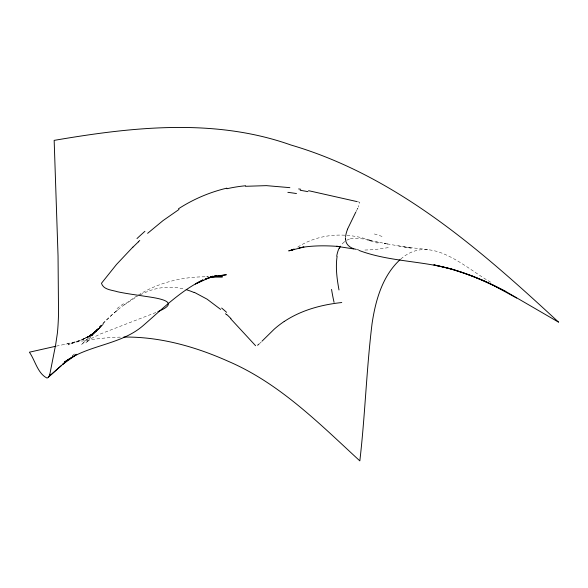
<?xml version="1.0" encoding="UTF-8"?>
<svg xmlns="http://www.w3.org/2000/svg" width="588" height="588" viewBox="0 0 588 588"><rect width="100%" height="100%" fill="white"/><g stroke="black" fill="none" stroke-linecap="round" stroke-linejoin="round"><path stroke-width="0.44" stroke-dasharray="2.94 2.21" d="M357.085 209.622L356.13 211.489M96.711 329.684L90.927 335.924C104.715 320.526 120.092 306.399 137.695 295.455M261.322 341.885L260.168 342.995A74.485 22.91 -14.2 0 1 259.359 343.745M94.756 331.786L81.313 344.803L103.958 323.584L90.934 335.447L102.018 325.921L88.994 336.586L100.085 327.979L87.068 337.534L98.181 329.875L85.187 338.387L96.322 331.691L83.342 339.18L94.514 333.455L81.548 339.938L68.032 344.899L92.75 335.182L79.652 340.724L64.753 344.347M72.375 355.762L74.353 353.998L72.309 355.821M400.84 258.992C430.982 232.503 465.916 268.812 492.075 282.975M116.38 311.008L117.571 310.03M344.259 241.896L342.223 243.844A45.585 24.181 61.2 0 0 340.827 245.718M123.899 305.091L137.445 296.256M138.445 295.022C159.208 282.152 183.904 276.389 208.196 276.816M297.763 247.056C320.004 232.951 347.457 231.892 371.829 240.808L368.117 239.948L387.999 244.138L384.17 243.359L412.048 248.29L396.084 245.461M140.142 294.823L148.227 291.214A94.572 74.617 82.7 0 1 182.133 288.576A96.807 76.095 81.3 0 1 185.198 289.392M155.864 312.515L100.291 334.021L90.405 338.953L85.716 343.149L98.277 328.339L111.948 314.852A168.881 119.827 -76.9 0 1 116.395 311.052M350.345 238.86L352.44 238.412A70.788 37.573 62.2 0 1 354.623 238.155L364.384 239.044L377.275 243.079M56.338 346.134C77.726 341.474 99.409 337.527 121.356 337.108M388.293 247.644L374.203 249.672L363.046 250.113M206.564 276.816L208.336 276.816M427.704 249.562L404.044 246.886M358.114 201.86L359.805 202.265L358.717 205.918A99.526 40.903 -16.6 0 1 358.232 207.145M374.343 233.973A201.294 81.276 46.5 0 1 383.104 236.824M117.034 308.575A200.912 144.192 -78.3 0 1 123.458 303.709M376.563 241.969A222.705 73.228 41.9 0 1 378.929 242.873M344.311 241.977A59.02 31.37 62.3 0 1 344.744 241.631M346.773 240.279A59.02 31.37 62.3 0 1 350.308 238.787"/><path stroke-width="0.88" d="M337.108 256.419C335.425 267.584 336.998 278.94 338.989 289.957M49.848 374.189L55.698 344.458L57.359 333.3A158.113 17.589 83.8 0 0 58.528 313.345L58.043 255.964L54.162 140.378C132.271 126.986 214.546 117.865 290.942 145.016C396.187 175.878 479.793 249.253 558.6 322.18L505.776 291.501M347.471 229.246L355.799 212.106M339.386 248.437L340.209 246.762M357.386 209.005L357.68 208.38M262.057 341.143L274.126 329.265A101.577 29.29 -17.3 0 1 284.151 321.482M132.903 247.07L116.475 264.497L101.467 283.276C103.429 289.906 112.058 289.972 117.578 291.78C126.163 293.596 134.873 294.735 143.538 296.065C153.652 297.712 184.242 300.821 157.893 311.611M138.312 241.837L139.775 240.463M400.149 259.595C382.31 275.963 375.482 300.586 372.042 323.76C366.456 369.315 365.141 415.282 359.834 460.882C319.372 423.61 279.432 383.192 228.012 361.201C195.289 346.604 159.84 336.586 123.767 337.071M67.767 359.871L48.488 377.004L61.174 365.736M66.172 361.267L62.762 364.303L76.705 354.351M147.617 233.333L163.06 220.574L179.002 209.468M258.933 344.112L257.603 345.237M284.232 321.482C301.276 310.111 321.57 304.68 341.76 302.533M76.668 354.321L64.29 362.23C88.296 344.472 121.172 345.215 143.825 325.01C162.545 308.722 180.465 290.906 203.029 279.866L195.429 283.982L212.79 276.206L205.109 279.175L216.707 275.566L208.887 277.661L226.365 274.728L213.268 276.47M294.088 248.981L291.119 250.451L293.662 249.422L288.708 250.87L303.937 247.056L299.02 247.879C312.529 245.394 326.355 245.431 339.996 246.6L336.586 246.291L353.748 248.937M55.088 346.406L29.4 352.197C35.148 360.363 37.529 373.204 46.878 378.01A147.213 15.339 83.5 0 0 49.855 374.262M245.593 186.3L266.401 185.639L289.869 187.653M210.996 276.823L222.507 276.845L210.644 276.816M357.577 249.599L358.217 249.702M298.653 188.932L300.74 189.277M308.582 190.681L357.269 201.655M356.35 249.378C351.109 248.628 345.531 244.924 345.553 239.11M358.901 250.392C388.947 261.711 421.692 260.727 452.437 269.304L433.848 264.872C459.007 270.076 483.138 279.219 505.687 291.479L483.343 280.513L462.683 272.56L453.289 269.576L472.157 275.926L493.435 285.349L516.639 298.043M194.246 292.302L207.079 299.16L220.654 309.406M225.491 313.713L226.615 314.771M230.775 318.872L255.582 345.707M345.421 239.147A135.74 47.893 -21.2 0 1 345.479 237.677M345.575 236.677A135.74 47.893 -21.2 0 1 347.574 229.224M300.181 190.277A282.078 191.468 -14.1 0 1 307.987 191.659M287.855 192.335A320.342 235.244 -18.6 0 1 296.492 193.54M226.917 188.741A124.979 100.114 -24.2 0 1 245.63 185.757M178.473 208.799A122.649 96.748 -23.5 0 1 226.836 188.145M136.989 238.552A313.727 239.265 -23 0 1 144.92 231.304M132.984 247.122A252.818 177.098 -26.9 0 1 138.393 241.881M226.814 314.536A191.798 164.721 -60 0 1 230.988 318.63M221.647 308.046A220.801 187.881 -62.8 0 1 226.571 312.324M186.719 289.833A96.807 76.095 81.3 0 1 194.187 292.574M334.072 302.394A250.679 194.334 30.5 0 1 331.559 289.414M336.726 256.074A59.219 31.465 60.9 0 1 339.122 248.129"/></g></svg>
